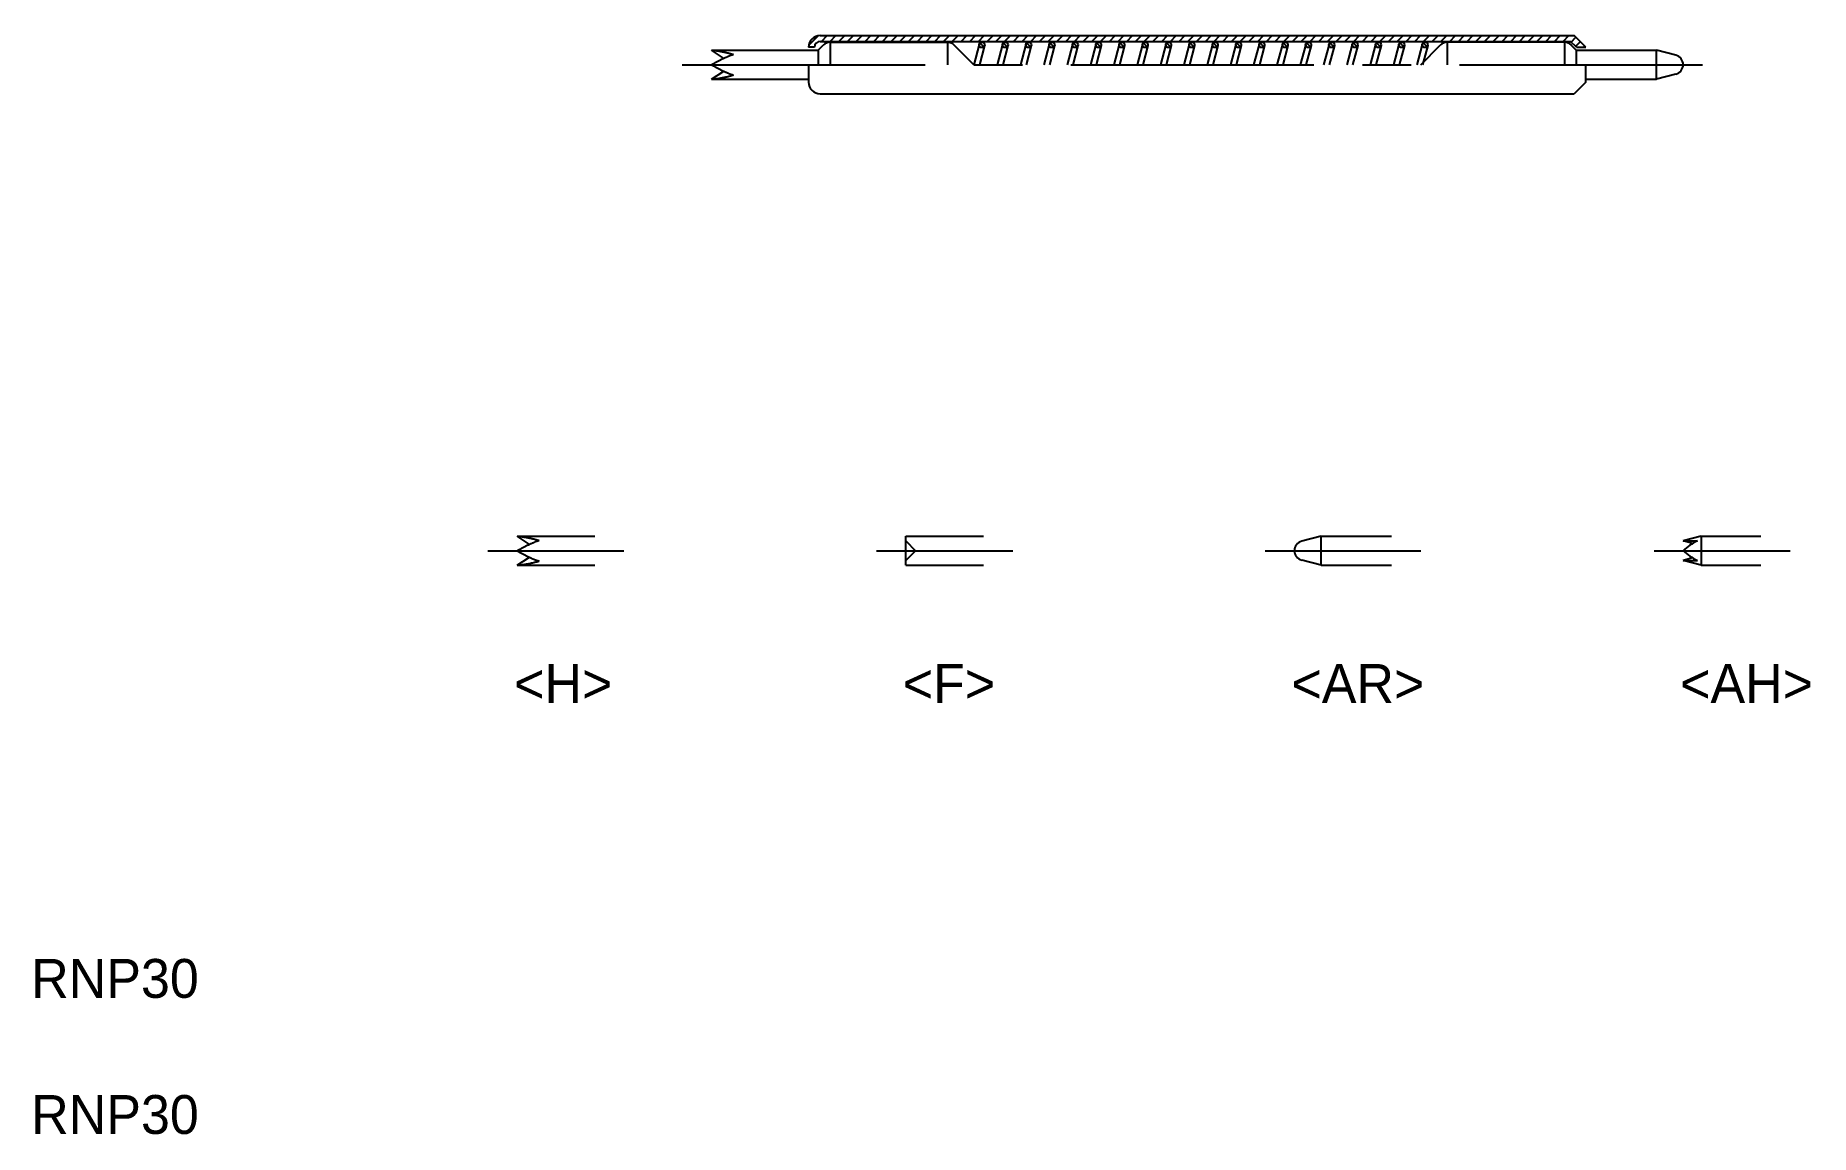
# Model space of a CAD drawing. Extents: x 0.52 to 9.66, y 0.5 to 6.15.
import ezdxf

# ---------------------------------------------------------------- set-up
doc = ezdxf.new("R2010")
doc.units = 0
doc.linetypes.add('CENTER', pattern=[2, 1.25, -0.25, 0.25, -0.25])
doc.linetypes.add('DASHED', pattern=[0.75, 0.5, -0.25])
doc.layers.get('0').update_dxf_attribs({"linetype": 'CONTINUOUS'})
doc.layers.add('CENTER', color=1, linetype='CENTER')

# ---------------------------------------------------------------- blocks, each defined once
blk = doc.blocks.new('*X2')
at = {"color": 0, "linetype": 'CONTINUOUS'}
for p, q in [((4.5008, 10.1), (4.55, 10.1492)), ((4.5658, 10.12), (4.5958, 10.15)), ((4.6107, 10.12), (4.6407, 10.15)), ((4.6556, 10.12), (4.6856, 10.15)), ((4.7005, 10.12), (4.7305, 10.15)), ((4.7454, 10.12), (4.7754, 10.15)), ((4.7903, 10.12), (4.8203, 10.15)), ((4.8352, 10.12), (4.8652, 10.15)), ((4.8801, 10.12), (4.9101, 10.15)), ((4.925, 10.12), (4.955, 10.15)), ((4.9699, 10.12), (4.9999, 10.15)), ((5.0148, 10.12), (5.0448, 10.15)), ((5.0597, 10.12), (5.0897, 10.15)), ((5.1046, 10.12), (5.1346, 10.15)), ((5.1495, 10.12), (5.1795, 10.15)), ((5.1944, 10.12), (5.2244, 10.15)), ((5.2393, 10.12), (5.2693, 10.15)), ((5.2842, 10.12), (5.3142, 10.15)), ((5.3291, 10.12), (5.3591, 10.15)), ((5.374, 10.12), (5.404, 10.15)), ((5.4189, 10.12), (5.4489, 10.15)), ((5.4638, 10.12), (5.4938, 10.15)), ((5.5087, 10.12), (5.5387, 10.15)), ((5.5536, 10.12), (5.5836, 10.15)), ((5.5985, 10.12), (5.6285, 10.15)), ((5.6434, 10.12), (5.6734, 10.15)), ((5.6883, 10.12), (5.7183, 10.15)), ((5.7332, 10.12), (5.7632, 10.15)), ((5.7781, 10.12), (5.8081, 10.15)), ((5.823, 10.12), (5.853, 10.15)), ((5.8679, 10.12), (5.8979, 10.15)), ((5.9128, 10.12), (5.9428, 10.15)), ((5.9577, 10.12), (5.9877, 10.15)), ((6.0026, 10.12), (6.0326, 10.15)), ((6.0475, 10.12), (6.0775, 10.15)), ((6.0924, 10.12), (6.1224, 10.15)), ((6.1373, 10.12), (6.1673, 10.15)), ((6.1822, 10.12), (6.2122, 10.15)), ((6.2271, 10.12), (6.2571, 10.15)), ((6.272, 10.12), (6.302, 10.15)), ((6.3169, 10.12), (6.3469, 10.15)), ((6.3618, 10.12), (6.3918, 10.15)), ((6.4067, 10.12), (6.4367, 10.15)), ((6.4516, 10.12), (6.4816, 10.15)), ((6.4965, 10.12), (6.5265, 10.15)), ((6.5414, 10.12), (6.5714, 10.15)), ((6.5863, 10.12), (6.6163, 10.15)), ((6.6312, 10.12), (6.6612, 10.15)), ((6.6761, 10.12), (6.7061, 10.15)), ((6.721, 10.12), (6.751, 10.15)), ((6.7659, 10.12), (6.7959, 10.15)), ((6.8108, 10.12), (6.8408, 10.15)), ((6.8557, 10.12), (6.8857, 10.15)), ((6.9006, 10.12), (6.9306, 10.15)), ((6.9455, 10.12), (6.9755, 10.15)), ((6.9904, 10.12), (7.0204, 10.15)), ((7.0353, 10.12), (7.0653, 10.15)), ((7.0802, 10.12), (7.1102, 10.15)), ((7.1251, 10.12), (7.1551, 10.15)), ((7.17, 10.12), (7.2, 10.15)), ((7.2149, 10.12), (7.2449, 10.15)), ((7.2598, 10.12), (7.2898, 10.15)), ((7.3047, 10.12), (7.3347, 10.15)), ((7.3497, 10.12), (7.3797, 10.15)), ((7.3946, 10.12), (7.4246, 10.15)), ((7.4395, 10.12), (7.4695, 10.15)), ((7.4844, 10.12), (7.5144, 10.15)), ((7.5293, 10.12), (7.5593, 10.15)), ((7.5742, 10.12), (7.6042, 10.15)), ((7.6191, 10.12), (7.6491, 10.15)), ((7.664, 10.12), (7.694, 10.15)), ((7.7089, 10.12), (7.7389, 10.15)), ((7.7538, 10.12), (7.7838, 10.15)), ((7.7987, 10.12), (7.8287, 10.15)), ((7.8436, 10.12), (7.8736, 10.15)), ((7.8885, 10.12), (7.9185, 10.15)), ((7.9334, 10.12), (7.9634, 10.15)), ((7.9783, 10.12), (8.0083, 10.15)), ((8.0232, 10.12), (8.0532, 10.15)), ((8.0681, 10.12), (8.0981, 10.15)), ((8.113, 10.12), (8.143, 10.15)), ((8.1579, 10.12), (8.1879, 10.15)), ((8.2028, 10.12), (8.2328, 10.15)), ((8.2477, 10.12), (8.2777, 10.15)), ((8.2926, 10.12), (8.3226, 10.15)), ((8.3375, 10.12), (8.3675, 10.15)), ((8.3824, 10.12), (8.4124, 10.15)), ((8.4239, 10.1166), (8.4486, 10.1414)), ((8.4463, 10.0942), (8.4711, 10.1189)), ((8.4871, 10.09), (8.4935, 10.0965))]:
    blk.add_line(p, q, dxfattribs=at)

msp = doc.modelspace()

# ---------------------------------------------------------------- linework, layer by layer
at = {"color": 7, "linetype": 'CONTINUOUS'}
for p, q in [((4.56, 6.15), (8.44, 6.15)), ((4.56, 6.12), (8.4205, 6.12)), ((8.4505, 6.09), (8.4205, 6.12)), ((8.5, 6.09), (8.44, 6.15)), ((4, 6.075), (4.55, 6.075)), ((4.0623, 6.0339), (4, 6.075)), ((4, 6.075), (4.0028, 6.0747)), ((4.0028, 6.0747), (4.0055, 6.0745)), ((4.0055, 6.0745), (4.0083, 6.0742)), ((4.0083, 6.0742), (4.0111, 6.0739)), ((4.0111, 6.0739), (4.0138, 6.0735)), ((4.0138, 6.0735), (4.0166, 6.0732)), ((4.0166, 6.0732), (4.0194, 6.0728)), ((4.0194, 6.0728), (4.0222, 6.0725)), ((4.0222, 6.0725), (4.0251, 6.0721)), ((4.0251, 6.0721), (4.0279, 6.0717)), ((4.0279, 6.0717), (4.0307, 6.0712)), ((4.0307, 6.0712), (4.0336, 6.0708)), ((4.0336, 6.0708), (4.0364, 6.0704)), ((4.0364, 6.0704), (4.0393, 6.0699)), ((4.0393, 6.0699), (4.0422, 6.0694)), ((4.0422, 6.0694), (4.045, 6.0689)), ((4.045, 6.0689), (4.0479, 6.0684)), ((4.0479, 6.0684), (4.0508, 6.0679)), ((4.0508, 6.0679), (4.0537, 6.0673)), ((4.0522, 6.028), (4.0553, 6.0295)), ((4.0537, 6.0673), (4.0567, 6.0667)), ((4.0553, 6.0295), (4.0583, 6.031)), ((4.0567, 6.0667), (4.0596, 6.0662)), ((4.0583, 6.031), (4.0613, 6.0324)), ((4.0596, 6.0662), (4.0625, 6.0656)), ((4.0613, 6.0324), (4.0643, 6.0338)), ((4.0625, 6.0656), (4.0655, 6.065)), ((4.0643, 6.0338), (4.0672, 6.0352)), ((4.0655, 6.065), (4.0684, 6.0643)), ((4.0672, 6.0352), (4.0701, 6.0365)), ((4.0684, 6.0643), (4.0714, 6.0637)), ((4.0701, 6.0365), (4.0729, 6.0378)), ((4.0714, 6.0637), (4.0743, 6.063)), ((4.0729, 6.0378), (4.0757, 6.039)), ((4.0743, 6.063), (4.0773, 6.0624)), ((4.0757, 6.039), (4.0784, 6.0402)), ((4.0773, 6.0624), (4.0803, 6.0617)), ((4.0784, 6.0402), (4.0811, 6.0413)), ((4.0803, 6.0617), (4.0833, 6.061)), ((4.0811, 6.0413), (4.0837, 6.0425)), ((4.0833, 6.061), (4.0863, 6.0602)), ((4.0837, 6.0425), (4.0863, 6.0435)), ((4.0863, 6.0602), (4.0893, 6.0595)), ((4.0863, 6.0435), (4.0889, 6.0445)), ((4.0889, 6.0445), (4.0914, 6.0455)), ((4.0893, 6.0595), (4.0923, 6.0588)), ((4.0914, 6.0455), (4.0938, 6.0465)), ((4.0923, 6.0588), (4.0953, 6.058)), ((4.0938, 6.0465), (4.0962, 6.0474)), ((4.0953, 6.058), (4.0984, 6.0572)), ((4.0962, 6.0474), (4.0985, 6.0482)), ((4.0984, 6.0572), (4.1014, 6.0564)), ((4.0985, 6.0482), (4.1009, 6.049)), ((4.1009, 6.049), (4.1031, 6.0498)), ((4.1014, 6.0564), (4.1045, 6.0556)), ((4.1031, 6.0498), (4.1053, 6.0505)), ((4.1045, 6.0556), (4.1075, 6.0547)), ((4.1053, 6.0505), (4.1075, 6.0512)), ((4.1075, 6.0547), (4.1106, 6.0539)), ((4.1075, 6.0512), (4.1096, 6.0519)), ((4.1096, 6.0519), (4.1117, 6.0525)), ((4.1106, 6.0539), (4.1137, 6.053)), ((4.1117, 6.0525), (4.1137, 6.053)), ((4.53, 6.09), (4.5, 6.09)), ((4.55, 6.075), (4.5754, 6.1004)), ((4.55, 6.075), (4.55, 6)), ((4.6107, 6.115), (4.6107, 6)), ((4.6107, 6.115), (5.2143, 6.115)), ((5.2143, 6.115), (5.2143, 6)), ((5.35, 6), (5.2496, 6.1004)), ((5.3777, 6.1033), (5.35, 6)), ((5.4058, 6.0988), (5.3793, 6)), ((5.3818, 6.1121), (5.402, 6.0919)), ((5.4977, 6.1033), (5.47, 6)), ((5.5258, 6.0988), (5.4993, 6)), ((5.5018, 6.1121), (5.522, 6.0919)), ((5.6177, 6.1033), (5.59, 6)), ((5.6458, 6.0988), (5.6193, 6)), ((5.6218, 6.1121), (5.642, 6.0919)), ((5.7377, 6.1033), (5.71, 6)), ((5.7658, 6.0988), (5.7393, 6)), ((5.7418, 6.1121), (5.762, 6.0919)), ((5.8577, 6.1033), (5.83, 6)), ((5.8858, 6.0988), (5.8593, 6)), ((5.8618, 6.1121), (5.882, 6.0919)), ((5.9777, 6.1033), (5.95, 6)), ((6.0058, 6.0988), (5.9793, 6)), ((5.9818, 6.1121), (6.002, 6.0919)), ((6.0977, 6.1033), (6.07, 6)), ((6.1258, 6.0988), (6.0993, 6)), ((6.1018, 6.1121), (6.122, 6.0919)), ((6.2177, 6.1033), (6.19, 6)), ((6.2458, 6.0988), (6.2193, 6)), ((6.2218, 6.1121), (6.242, 6.0919)), ((6.3377, 6.1033), (6.31, 6)), ((6.3658, 6.0988), (6.3393, 6)), ((6.3418, 6.1121), (6.362, 6.0919)), ((6.4577, 6.1033), (6.43, 6)), ((6.4858, 6.0988), (6.4593, 6)), ((6.4618, 6.1121), (6.482, 6.0919)), ((6.5777, 6.1033), (6.55, 6)), ((6.6058, 6.0988), (6.5793, 6)), ((6.5818, 6.1121), (6.602, 6.0919)), ((6.6977, 6.1033), (6.67, 6)), ((6.7258, 6.0988), (6.6993, 6)), ((6.7018, 6.1121), (6.722, 6.0919)), ((6.8177, 6.1033), (6.79, 6)), ((6.8458, 6.0988), (6.8193, 6)), ((6.8218, 6.1121), (6.842, 6.0919)), ((6.9377, 6.1033), (6.91, 6)), ((6.9658, 6.0988), (6.9393, 6)), ((6.9418, 6.1121), (6.962, 6.0919)), ((7.0577, 6.1033), (7.03, 6)), ((7.0858, 6.0988), (7.0593, 6)), ((7.0618, 6.1121), (7.082, 6.0919)), ((7.1777, 6.1033), (7.15, 6)), ((7.2058, 6.0988), (7.1793, 6)), ((7.1818, 6.1121), (7.202, 6.0919)), ((7.2977, 6.1033), (7.27, 6)), ((7.3258, 6.0988), (7.2993, 6)), ((7.3018, 6.1121), (7.322, 6.0919)), ((7.4177, 6.1033), (7.39, 6)), ((7.4458, 6.0988), (7.4193, 6)), ((7.4218, 6.1121), (7.442, 6.0919)), ((7.5377, 6.1033), (7.51, 6)), ((7.5658, 6.0988), (7.5393, 6)), ((7.5418, 6.1121), (7.562, 6.0919)), ((7.6577, 6.1033), (7.63, 6)), ((7.65, 6), (7.7504, 6.1004)), ((7.6858, 6.0988), (7.6593, 6)), ((7.6618, 6.1121), (7.682, 6.0919)), ((8.3893, 6.115), (7.7857, 6.115)), ((7.7857, 6.115), (7.7857, 6)), ((8.3893, 6.115), (8.3893, 6)), ((8.45, 6.075), (8.4246, 6.1004)), ((8.45, 6.075), (8.45, 6)), ((8.45, 6.075), (8.8633, 6.075)), ((8.4505, 6.09), (8.5, 6.09)), ((8.9629, 6.0483), (8.8633, 6.075)), ((8.8633, 6), (8.8633, 6.075)), ((4, 6), (4.0038, 6.0022)), ((4, 6), (4.0038, 5.9978)), ((4, 5.925), (4.0632, 5.9667)), ((4.0038, 6.0022), (4.0076, 6.0043)), ((4.0038, 5.9978), (4.0076, 5.9957)), ((4.0076, 6.0043), (4.0113, 6.0063)), ((4.0076, 5.9957), (4.0113, 5.9937)), ((4.0113, 6.0063), (4.0149, 6.0084)), ((4.0113, 5.9937), (4.0149, 5.9916)), ((4.0149, 6.0084), (4.0186, 6.0104)), ((4.0149, 5.9916), (4.0186, 5.9896)), ((4.0186, 6.0104), (4.0221, 6.0123)), ((4.0186, 5.9896), (4.0221, 5.9877)), ((4.0221, 6.0123), (4.0257, 6.0142)), ((4.0221, 5.9877), (4.0257, 5.9858)), ((4.0257, 6.0142), (4.0291, 6.0161)), ((4.0257, 5.9858), (4.0291, 5.9839)), ((4.0291, 6.0161), (4.0326, 6.0179)), ((4.0291, 5.9839), (4.0326, 5.9821)), ((4.0326, 6.0179), (4.036, 6.0197)), ((4.0326, 5.9821), (4.036, 5.9803)), ((4.036, 6.0197), (4.0393, 6.0214)), ((4.036, 5.9803), (4.0393, 5.9786)), ((4.0393, 6.0214), (4.0426, 6.0231)), ((4.0393, 5.9786), (4.0426, 5.9769)), ((4.0426, 6.0231), (4.0458, 6.0248)), ((4.0426, 5.9769), (4.0458, 5.9752)), ((4.0458, 6.0248), (4.049, 6.0264)), ((4.0458, 5.9752), (4.049, 5.9736)), ((4.049, 6.0264), (4.0522, 6.028)), ((4.049, 5.9736), (4.0522, 5.972)), ((4.0522, 5.972), (4.0553, 5.9705)), ((4.0553, 5.9705), (4.0583, 5.969)), ((4.0583, 5.969), (4.0613, 5.9676)), ((4.0613, 5.9676), (4.0643, 5.9662)), ((4.0643, 5.9662), (4.0672, 5.9648)), ((4.0672, 5.9648), (4.0701, 5.9635)), ((4.0701, 5.9635), (4.0729, 5.9622)), ((4.0714, 5.9363), (4.0743, 5.937)), ((4.0729, 5.9622), (4.0757, 5.961)), ((4.0743, 5.937), (4.0773, 5.9376)), ((4.0757, 5.961), (4.0784, 5.9598)), ((4.0773, 5.9376), (4.0803, 5.9383)), ((4.0784, 5.9598), (4.0811, 5.9587)), ((4.0803, 5.9383), (4.0833, 5.939)), ((4.0811, 5.9587), (4.0837, 5.9575)), ((4.0833, 5.939), (4.0863, 5.9398)), ((4.0837, 5.9575), (4.0863, 5.9565)), ((4.0863, 5.9565), (4.0889, 5.9555)), ((4.0863, 5.9398), (4.0893, 5.9405)), ((4.0889, 5.9555), (4.0914, 5.9545)), ((4.0893, 5.9405), (4.0923, 5.9412)), ((4.0914, 5.9545), (4.0938, 5.9535)), ((4.0923, 5.9412), (4.0953, 5.942)), ((4.0938, 5.9535), (4.0962, 5.9526)), ((4.0953, 5.942), (4.0984, 5.9428)), ((4.0962, 5.9526), (4.0985, 5.9518)), ((4.0984, 5.9428), (4.1014, 5.9436)), ((4.0985, 5.9518), (4.1009, 5.951)), ((4.1009, 5.951), (4.1031, 5.9502)), ((4.1014, 5.9436), (4.1045, 5.9444)), ((4.1031, 5.9502), (4.1053, 5.9495)), ((4.1045, 5.9444), (4.1075, 5.9453)), ((4.1053, 5.9495), (4.1075, 5.9488)), ((4.1075, 5.9488), (4.1096, 5.9481)), ((4.1075, 5.9453), (4.1106, 5.9461)), ((4.1096, 5.9481), (4.1117, 5.9475)), ((4.1106, 5.9461), (4.1137, 5.947)), ((4.1117, 5.9475), (4.1137, 5.947)), ((4.5, 6), (4.5, 5.91)), ((8.5, 5.91), (8.5, 6)), ((8.8633, 5.925), (8.8633, 6)), ((8.9629, 5.9517), (8.8633, 5.925)), ((4, 5.925), (4.0028, 5.9253)), ((4, 5.925), (4.5, 5.925)), ((4.0028, 5.9253), (4.0055, 5.9255)), ((4.0055, 5.9255), (4.0083, 5.9258)), ((4.0083, 5.9258), (4.0111, 5.9261)), ((4.0111, 5.9261), (4.0138, 5.9265)), ((4.0138, 5.9265), (4.0166, 5.9268)), ((4.0166, 5.9268), (4.0194, 5.9272)), ((4.0194, 5.9272), (4.0222, 5.9275)), ((4.0222, 5.9275), (4.0251, 5.9279)), ((4.0251, 5.9279), (4.0279, 5.9283)), ((4.0279, 5.9283), (4.0307, 5.9288)), ((4.0307, 5.9288), (4.0336, 5.9292)), ((4.0336, 5.9292), (4.0364, 5.9296)), ((4.0364, 5.9296), (4.0393, 5.9301)), ((4.0393, 5.9301), (4.0422, 5.9306)), ((4.0422, 5.9306), (4.045, 5.9311)), ((4.045, 5.9311), (4.0479, 5.9316)), ((4.0479, 5.9316), (4.0508, 5.9321)), ((4.0508, 5.9321), (4.0537, 5.9327)), ((4.0537, 5.9327), (4.0567, 5.9333)), ((4.0567, 5.9333), (4.0596, 5.9338)), ((4.0596, 5.9338), (4.0625, 5.9344)), ((4.0625, 5.9344), (4.0655, 5.935)), ((4.0655, 5.935), (4.0684, 5.9357)), ((4.0684, 5.9357), (4.0714, 5.9363)), ((4.56, 5.85), (8.44, 5.85)), ((8.5, 5.91), (8.44, 5.85)), ((8.5, 5.925), (8.8633, 5.925)), ((3.0623, 3.5339), (3, 3.575)), ((3, 3.575), (3.0028, 3.5747)), ((3, 3.575), (3.4, 3.575)), ((3.0028, 3.5747), (3.0055, 3.5745)), ((3.0055, 3.5745), (3.0083, 3.5742)), ((3.0083, 3.5742), (3.0111, 3.5739)), ((3.0111, 3.5739), (3.0138, 3.5735)), ((3.0138, 3.5735), (3.0166, 3.5732)), ((3.0166, 3.5732), (3.0194, 3.5728)), ((3.0194, 3.5728), (3.0222, 3.5725)), ((3.0222, 3.5725), (3.0251, 3.5721)), ((3.0251, 3.5721), (3.0279, 3.5717)), ((3.0279, 3.5717), (3.0307, 3.5712)), ((3.0307, 3.5712), (3.0336, 3.5708)), ((3.0336, 3.5708), (3.0364, 3.5704)), ((3.0364, 3.5704), (3.0393, 3.5699)), ((3.0393, 3.5699), (3.0422, 3.5694)), ((3.0422, 3.5694), (3.045, 3.5689)), ((3.045, 3.5689), (3.0479, 3.5684)), ((3.0479, 3.5684), (3.0508, 3.5679)), ((3.0508, 3.5679), (3.0537, 3.5673)), ((3.0537, 3.5673), (3.0567, 3.5667)), ((3.0567, 3.5667), (3.0596, 3.5662)), ((3.0596, 3.5662), (3.0625, 3.5656)), ((3.0625, 3.5656), (3.0655, 3.565)), ((3.0655, 3.565), (3.0684, 3.5643)), ((3.0684, 3.5643), (3.0714, 3.5637)), ((3.0714, 3.5637), (3.0743, 3.563)), ((3.0743, 3.563), (3.0773, 3.5624)), ((3.0773, 3.5624), (3.0803, 3.5617)), ((5, 3.575), (5.4, 3.575)), ((5, 3.425), (5, 3.575)), ((7.1367, 3.575), (7.0371, 3.5483)), ((7.1367, 3.575), (7.5, 3.575)), ((7.1367, 3.425), (7.1367, 3.575)), ((9.0933, 3.575), (9, 3.55)), ((9.0933, 3.575), (9.4, 3.575)), ((9.0933, 3.575), (9.0933, 3.425)), ((3, 3.5), (3.0038, 3.5022)), ((3, 3.5), (3.0038, 3.4978)), ((3.0038, 3.5022), (3.0076, 3.5043)), ((3.0038, 3.4978), (3.0076, 3.4957)), ((3.0076, 3.5043), (3.0113, 3.5063)), ((3.0076, 3.4957), (3.0113, 3.4937)), ((3.0113, 3.5063), (3.0149, 3.5084)), ((3.0113, 3.4937), (3.0149, 3.4916)), ((3.0149, 3.5084), (3.0186, 3.5104)), ((3.0149, 3.4916), (3.0186, 3.4896)), ((3.0186, 3.5104), (3.0221, 3.5123)), ((3.0186, 3.4896), (3.0221, 3.4877)), ((3.0221, 3.5123), (3.0257, 3.5142)), ((3.0221, 3.4877), (3.0257, 3.4858)), ((3.0257, 3.5142), (3.0291, 3.5161)), ((3.0257, 3.4858), (3.0291, 3.4839)), ((3.0291, 3.5161), (3.0326, 3.5179)), ((3.0291, 3.4839), (3.0326, 3.4821)), ((3.0326, 3.5179), (3.036, 3.5197)), ((3.0326, 3.4821), (3.036, 3.4803)), ((3.036, 3.5197), (3.0393, 3.5214)), ((3.036, 3.4803), (3.0393, 3.4786)), ((3.0393, 3.5214), (3.0426, 3.5231)), ((3.0393, 3.4786), (3.0426, 3.4769)), ((3.0426, 3.5231), (3.0458, 3.5248)), ((3.0426, 3.4769), (3.0458, 3.4752)), ((3.0458, 3.5248), (3.049, 3.5264)), ((3.0458, 3.4752), (3.049, 3.4736)), ((3.049, 3.5264), (3.0522, 3.528)), ((3.049, 3.4736), (3.0522, 3.472)), ((3.0522, 3.528), (3.0553, 3.5295)), ((3.0522, 3.472), (3.0553, 3.4705)), ((3.0553, 3.5295), (3.0583, 3.531)), ((3.0583, 3.531), (3.0613, 3.5324)), ((3.0613, 3.5324), (3.0643, 3.5338)), ((3.0643, 3.5338), (3.0672, 3.5352)), ((3.0672, 3.5352), (3.0701, 3.5365)), ((3.0701, 3.5365), (3.0729, 3.5378)), ((3.0729, 3.5378), (3.0757, 3.539)), ((3.0757, 3.539), (3.0784, 3.5402)), ((3.0784, 3.5402), (3.0811, 3.5413)), ((3.0803, 3.5617), (3.0833, 3.561)), ((3.0811, 3.5413), (3.0837, 3.5425)), ((3.0833, 3.561), (3.0863, 3.5602)), ((3.0837, 3.5425), (3.0863, 3.5435)), ((3.0863, 3.5602), (3.0893, 3.5595)), ((3.0863, 3.5435), (3.0889, 3.5445)), ((3.0889, 3.5445), (3.0914, 3.5455)), ((3.0893, 3.5595), (3.0923, 3.5588)), ((3.0914, 3.5455), (3.0938, 3.5465)), ((3.0923, 3.5588), (3.0953, 3.558)), ((3.0938, 3.5465), (3.0962, 3.5474)), ((3.0953, 3.558), (3.0984, 3.5572)), ((3.0962, 3.5474), (3.0985, 3.5482)), ((3.0984, 3.5572), (3.1014, 3.5564)), ((3.0985, 3.5482), (3.1009, 3.549)), ((3.1009, 3.549), (3.1031, 3.5498)), ((3.1014, 3.5564), (3.1045, 3.5556)), ((3.1031, 3.5498), (3.1053, 3.5505)), ((3.1045, 3.5556), (3.1075, 3.5547)), ((3.1053, 3.5505), (3.1075, 3.5512)), ((3.1075, 3.5547), (3.1106, 3.5539)), ((3.1075, 3.5512), (3.1096, 3.5519)), ((3.1096, 3.5519), (3.1117, 3.5525)), ((3.1106, 3.5539), (3.1137, 3.553)), ((3.1117, 3.5525), (3.1137, 3.553)), ((9, 3.55), (9.0733, 3.55)), ((9.0487, 3.5369), (9, 3.55)), ((3, 3.425), (3.0632, 3.4667)), ((3, 3.425), (3.0028, 3.4253)), ((3, 3.425), (3.4, 3.425)), ((3.0028, 3.4253), (3.0055, 3.4255)), ((3.0055, 3.4255), (3.0083, 3.4258)), ((3.0083, 3.4258), (3.0111, 3.4261)), ((3.0111, 3.4261), (3.0138, 3.4265)), ((3.0138, 3.4265), (3.0166, 3.4268)), ((3.0166, 3.4268), (3.0194, 3.4272)), ((3.0194, 3.4272), (3.0222, 3.4275)), ((3.0222, 3.4275), (3.0251, 3.4279)), ((3.0251, 3.4279), (3.0279, 3.4283)), ((3.0279, 3.4283), (3.0307, 3.4288)), ((3.0307, 3.4288), (3.0336, 3.4292)), ((3.0336, 3.4292), (3.0364, 3.4296)), ((3.0364, 3.4296), (3.0393, 3.4301)), ((3.0393, 3.4301), (3.0422, 3.4306)), ((3.0422, 3.4306), (3.045, 3.4311)), ((3.045, 3.4311), (3.0479, 3.4316)), ((3.0479, 3.4316), (3.0508, 3.4321)), ((3.0508, 3.4321), (3.0537, 3.4327)), ((3.0537, 3.4327), (3.0567, 3.4333)), ((3.0553, 3.4705), (3.0583, 3.469)), ((3.0567, 3.4333), (3.0596, 3.4338)), ((3.0583, 3.469), (3.0613, 3.4676)), ((3.0596, 3.4338), (3.0625, 3.4344)), ((3.0613, 3.4676), (3.0643, 3.4662)), ((3.0625, 3.4344), (3.0655, 3.435)), ((3.0643, 3.4662), (3.0672, 3.4648)), ((3.0655, 3.435), (3.0684, 3.4357)), ((3.0672, 3.4648), (3.0701, 3.4635)), ((3.0684, 3.4357), (3.0714, 3.4363)), ((3.0701, 3.4635), (3.0729, 3.4622)), ((3.0714, 3.4363), (3.0743, 3.437)), ((3.0729, 3.4622), (3.0757, 3.461)), ((3.0743, 3.437), (3.0773, 3.4376)), ((3.0757, 3.461), (3.0784, 3.4598)), ((3.0773, 3.4376), (3.0803, 3.4383)), ((3.0784, 3.4598), (3.0811, 3.4587)), ((3.0803, 3.4383), (3.0833, 3.439)), ((3.0811, 3.4587), (3.0837, 3.4575)), ((3.0833, 3.439), (3.0863, 3.4398)), ((3.0837, 3.4575), (3.0863, 3.4565)), ((3.0863, 3.4565), (3.0889, 3.4555)), ((3.0863, 3.4398), (3.0893, 3.4405)), ((3.0889, 3.4555), (3.0914, 3.4545)), ((3.0893, 3.4405), (3.0923, 3.4412)), ((3.0914, 3.4545), (3.0938, 3.4535)), ((3.0923, 3.4412), (3.0953, 3.442)), ((3.0938, 3.4535), (3.0962, 3.4526)), ((3.0953, 3.442), (3.0984, 3.4428)), ((3.0962, 3.4526), (3.0985, 3.4518)), ((3.0984, 3.4428), (3.1014, 3.4436)), ((3.0985, 3.4518), (3.1009, 3.451)), ((3.1009, 3.451), (3.1031, 3.4502)), ((3.1014, 3.4436), (3.1045, 3.4444)), ((3.1031, 3.4502), (3.1053, 3.4495)), ((3.1045, 3.4444), (3.1075, 3.4453)), ((3.1053, 3.4495), (3.1075, 3.4488)), ((3.1075, 3.4488), (3.1096, 3.4481)), ((3.1075, 3.4453), (3.1106, 3.4461)), ((3.1096, 3.4481), (3.1117, 3.4475)), ((3.1106, 3.4461), (3.1137, 3.447)), ((3.1117, 3.4475), (3.1137, 3.447)), ((5, 3.425), (5.4, 3.425)), ((7.1367, 3.425), (7.0371, 3.4517)), ((7.1367, 3.425), (7.5, 3.425)), ((9.0487, 3.4631), (9, 3.45)), ((9, 3.45), (9.0733, 3.45)), ((9.0933, 3.425), (9, 3.45)), ((9.0933, 3.425), (9.4, 3.425))]:
    msp.add_line(p, q, dxfattribs=at)
at = {"color": 3, "linetype": 'DASHED'}
for p, q in [((5, 3.55), (5.05, 3.5)), ((5.05, 3.5), (5, 3.45))]:
    msp.add_line(p, q, dxfattribs=at)
at = {"color": 7, "linetype": 'CONTINUOUS'}
for centre in [(5.3919, 6.102), (5.5119, 6.102), (5.6319, 6.102), (5.7519, 6.102), (5.8719, 6.102), (5.9919, 6.102), (6.1119, 6.102), (6.2319, 6.102), (6.3519, 6.102), (6.4719, 6.102), (6.5919, 6.102), (6.7119, 6.102), (6.8319, 6.102), (6.9519, 6.102), (7.0719, 6.102), (7.1919, 6.102), (7.3119, 6.102), (7.4319, 6.102), (7.5519, 6.102), (7.6719, 6.102)]:
    msp.add_circle(centre, 0.0143, dxfattribs=at)
for centre, radius, start, end in [((4.56, 6.09), 0.06, 90, 180), ((4.56, 6.09), 0.03, 90, 180), ((4.6107, 6.065), 0.05, 90, 135), ((5.2143, 6.065), 0.05, 45, 90), ((7.7857, 6.065), 0.05, 90, 135), ((8.3893, 6.065), 0.05, 45, 90), ((8.95, 6), 0.05, 285, 75), ((4.56, 5.91), 0.06, 180, 270), ((7.05, 3.5), 0.05, 105, 255), ((9.1919, 3.2974), 0.2791, 115.15216, 133.44567), ((9.1919, 3.7026), 0.2791, 226.55433, 244.84784)]:
    msp.add_arc(centre, radius, start, end, dxfattribs=at)
at = {"layer": 'CENTER', "color": 1, "linetype": 'CENTER'}
for p, q in [((3.85, 6), (9.15, 6)), ((2.85, 3.5), (3.55, 3.5)), ((4.85, 3.5), (5.55, 3.5)), ((6.85, 3.5), (7.65, 3.5)), ((8.85, 3.5), (9.55, 3.5))]:
    msp.add_line(p, q, dxfattribs=at)

# ---------------------------------------------------------------- block references
at = {"color": 3, "linetype": 'CONTINUOUS'}
msp.add_blockref('*X2', (0, -4), dxfattribs=at)

# ---------------------------------------------------------------- texts
at = {"color": 7, "linetype": 'CONTINUOUS'}
for s, p in [('<H>', (2.9844, 2.7171)), ('<F>', (4.9844, 2.7171)), ('<AR>', (6.9844, 2.7171)), ('<AH>', (8.9844, 2.7171)), ('RNP30', (0.5, 1.2)), ('RNP30', (0.5, 0.5))]:
    msp.add_text(s, height=0.2, dxfattribs=at).set_placement(p)

doc.saveas('drawing.dxf')
